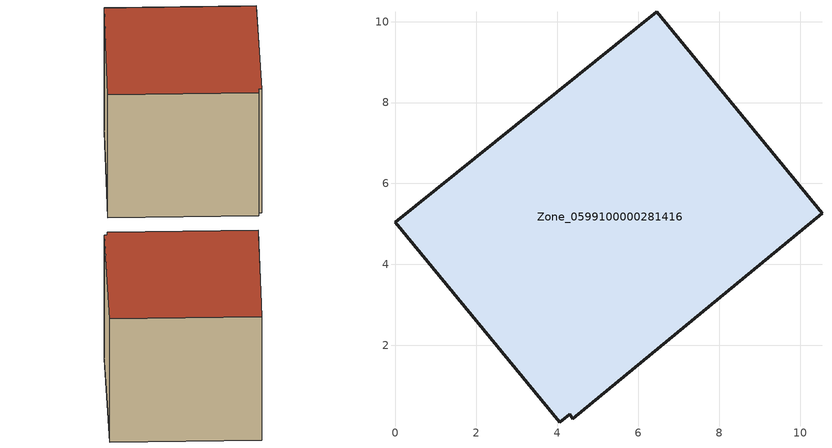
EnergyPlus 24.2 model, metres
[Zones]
Zone_0599100000281416
 floor ground (C_G): 4.3,0.29 4.06,0.1 0,5.04 6.45,10.24 10.54,5.27 4.38,0.19 z3.04
 wall outside (C_F): 10.54,5.27 6.45,10.24 0,5.04 4.06,0.1 4.3,0.29 4.38,0.19 10.54,5.27 z3.04:8.86
 roof outside (C_R): 4.38,0.19 10.54,5.27 6.45,10.24 0,5.04 4.06,0.1 4.3,0.29 z8.86
[BUILDING]
Pand.0599100000281416: North Axis=0; Terrain=City; Loads Convergence Tolerance Value=0.04; Temperature Convergence Tolerance Value=0.4; Solar Distribution=FullExterior; Maximum Number of Warmup Days=25; Minimum Number of Warmup Days=1
[Site:Location]
Rotterdam.The.Hague.AP_ZH_NLD Design_Conditions: Latitude=51.96; Longitude=4.45; Time Zone=1; Elevation=-4.5
[SITE:GROUNDTEMPERATURE:BUILDINGSURFACE]
18, 18, 18, 18, 18, 18, 18, 18, 18, 18, 18, 18
[MATERIAL] Thermal Absorptance=0.9; Solar Absorptance=0.7; Visible Absorptance=0.7
Name | Roughness | Thickness | Conductivity | Density | Specific Heat
G.TC.1946-1964 | MediumSmooth | 0.15 | 1 | 540 | 1210
F.TC.1946-1964 | Rough | 0.3 | 0.857143 | 1920 | 840
R.TC.1946-1964 | MediumRough | 0.2 | 0.235294 | 1500 | 1000
[CONSTRUCTION]
C_G: G.TC.1946-1964
C_F: F.TC.1946-1964
C_R: R.TC.1946-1964
[ZONE]
Zone_0599100000281416: Type=1; Multiplier=1; Ceiling Height=Autocalculate; Volume=Autocalculate; Floor Area=autocalculate; Part of Total Floor Area=Yes
[ZONEINFILTRATION:DESIGNFLOWRATE]
Infil_Zone_0599100000281416: Zone or ZoneList or Space or SpaceList=Zone_0599100000281416; Schedule=AlwaysOn; Design Flow Rate Calculation Method=Flow/Area; Flow Rate per Floor Area=0.003; Constant Term Coefficient=1; Temperature Term Coefficient=0; Velocity Term Coefficient=0; Velocity Squared Term Coefficient=0
[HVACTEMPLATE:ZONE:IDEALLOADSAIRSYSTEM]
Zone_0599100000281416: Maximum Heating Supply Air Temperature=50; Minimum Cooling Supply Air Temperature=13; Maximum Heating Supply Air Humidity Ratio=0.0156; Minimum Cooling Supply Air Humidity Ratio=0.0077; Heating Limit=NoLimit; Cooling Limit=NoLimit; Dehumidification Control Type=ConstantSensibleHeatRatio; Cooling Sensible Heat Ratio=0.7; Dehumidification Setpoint=60; Humidification Control Type=None; Humidification Setpoint=30; Outdoor Air Method=None; Outdoor Air Flow Rate per Person=0.00944; Outdoor Air Flow Rate per Zone Floor Area=0; Outdoor Air Flow Rate per Zone=0; Demand Controlled Ventilation Type=None; Outdoor Air Economizer Type=NoEconomizer; Heat Recovery Type=None; Sensible Heat Recovery Effectiveness=0.7; Latent Heat Recovery Effectiveness=0.65
[ZONECONTROL:THERMOSTAT]
ThermostatControl_Zone_0599100000281416: Zone or ZoneList=Zone_0599100000281416; Control Type Schedule=DualSetpointControlType; Control 1=Thermostat_Zone_0599100000281416; Temperature Difference Between Cutout And Setpoint=0
[THERMOSTATSETPOINT:DUALSETPOINT]
Thermostat_Zone_0599100000281416: Heating Setpoint Temperature Schedule=HeatingSetpoint_Zone_0599100000281416; Cooling Setpoint Temperature Schedule=CoolingSetpoint_Zone_0599100000281416
[SCHEDULE:COMPACT]
HeatingSetpoint_Zone_0599100000281416: Through: 12/31, For: AllDays, Until: 24:00, 21
CoolingSetpoint_Zone_0599100000281416: Through: 12/31, For: AllDays, Until: 24:00, 24
DualSetpointControlType: Through: 12/31, For: AllDays, Until: 24:00, 4
AlwaysOn: Through: 12/31, For: AllDays, Until: 24:00, 1
